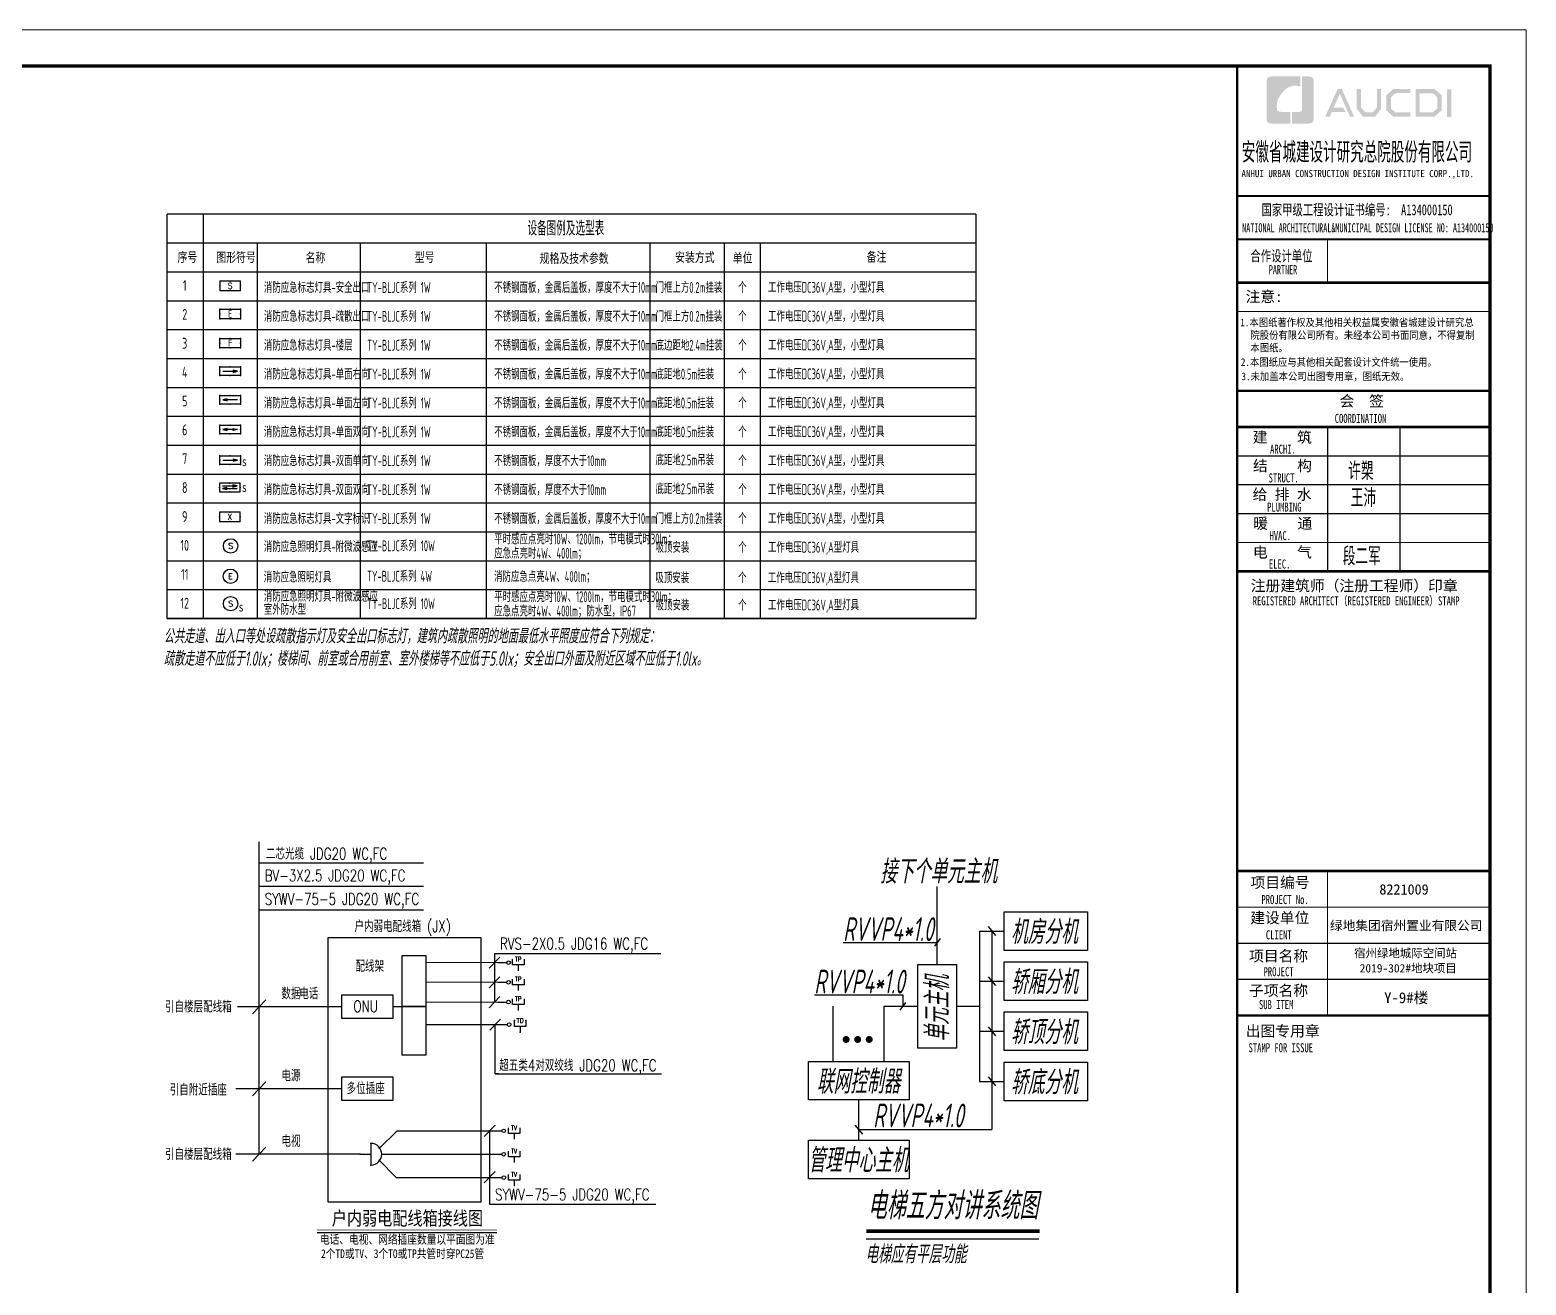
# Model space of a CAD drawing. Extents: x 2803505 to 5851001, y -1372902 to 24339.
# Drawn here: x 3453022 to 3494460, y -664623 to -629854 of the extents above; entities that cross this region are included whole.
import ezdxf
from ezdxf.enums import TextEntityAlignment as Align

# ---------------------------------------------------------------- set-up
doc = ezdxf.new("R2010")
doc.units = 0
doc.header["$LTSCALE"] = 1000
doc.header["$MEASUREMENT"] = 0
doc.layers.get('0').update_dxf_attribs({"linetype": 'CONTINUOUS'})
for name, color, linetype in [('!!电气', 1, 'CONTINUOUS'), ('DIM-照明', 7, 'CONTINUOUS'), ('EQUIP-照明', 3, 'CONTINUOUS'), ('PUB_TITLE', 4, 'CONTINUOUS'), ('TEL_TEXT', 7, 'CONTINUOUS'), ('WIRE-照明', 2, 'CONTINUOUS'), ('图签文字', 4, 'CONTINUOUS'), ('照明平面导线层', 3, 'CONTINUOUS'), ('电气文字标注', 6, 'CONTINUOUS')]:
    doc.layers.add(name, color=color, linetype=linetype)
doc.layers.add('图框', color=147, linetype='CONTINUOUS', lineweight=20)
doc.layers.add('图签', color=147, linetype='CONTINUOUS', lineweight=18)
doc.styles.add('-黑体', font='simhei.ttf', dxfattribs={"width": 0.8})
doc.styles.add('_COMPLEX', font='COMPLEX', dxfattribs={"width": 0.6})
doc.styles.add('_TCH_DIM_T3', font='SIMPLEX.shx', dxfattribs={"width": 0.705882, "bigfont": 'GBCBIG.shx'})
doc.styles.add('_TCH_LABEL', font='COMPLEX', dxfattribs={"bigfont": 'GBCBIG'})
doc.styles.add('_TEL_DIM', font='SIMPLEX', dxfattribs={"width": 0.8, "height": 3.5, "bigfont": 'HZTXT'})
doc.styles.add('DX', font='romans.shx', dxfattribs={"width": 0.8, "bigfont": 'hztxt.shx'})
doc.styles.add('HT', font='simhei.ttf')
doc.styles.add('HZTXT', font='gbeitc.shx', dxfattribs={"width": 0.8, "height": 400, "bigfont": 'hztxt.shx'})
doc.styles.get("Standard").update_dxf_attribs({"font": 'gbenor.shx', "bigfont": 'gbcbig.shx'})
doc.styles.add('TSSD_Dimension', font='Tssdeng.shx', dxfattribs={"width": 0.7, "bigfont": 'tssdchn.shx'})
doc.styles.add('宋体', font='', dxfattribs={"height": 4})
doc.styles.add('建筑图签-1', font='simhei.ttf', dxfattribs={"width": 0.7})
doc.styles.add('建筑图签-2', font='TXT.shx', dxfattribs={"width": 0.5, "bigfont": 'HZTXT.shx'})
doc.styles.get('宋体').set_extended_font_data('SimSun')

# ---------------------------------------------------------------- blocks, each defined once
blk = doc.blocks.new('院标1')
h = blk.add_hatch(color=150)
h.dxf.hatch_style = 1
h.set_gradient(color1=(33, 113, 253), color2=(33, 113, 253), tint=1, name='INVCURVED')
edge = h.paths.add_edge_path()
edge.add_spline(control_points=[(116373, 648379), (116379, 648379), (116382, 648379), (116391, 648379), (116391, 648379), (116391, 648379), (116616, 648379), (116616, 648379), (116616, 648379), (116616, 648379), (116616, 648054), (116616, 648054), (116616, 648054), (116616, 648054), (116108, 648054), (116108, 648054), (116108, 648054), (116028, 648054), (115963, 648111), (115963, 648199), (115963, 648199), (115963, 648199), (115963, 649215), (115963, 649215), (115963, 649215), (115963, 649295), (116018, 649360), (116108, 649360), (116108, 649360), (116108, 649360), (116897, 649360), (116897, 649360), (116897, 649360), (116897, 649360), (116897, 649080), (116897, 649080), (116897, 649080), (116897, 649080), (116566, 649140), (116356, 648859), (116356, 648859), (116245, 648719), (116240, 648545), (116247, 648466), (116247, 648466), (116254, 648386), (116247, 648466), (116247, 648466), (116247, 648466), (116247, 648466), (116258, 648374), (116373, 648379)], knot_values=[0, 0, 0, 0, 0.071429, 0.071429, 0.071429, 0.107143, 0.142857, 0.142857, 0.142857, 0.178571, 0.214286, 0.214286, 0.214286, 0.25, 0.285714, 0.285714, 0.285714, 0.321429, 0.357143, 0.357143, 0.357143, 0.392857, 0.428571, 0.428571, 0.428571, 0.464286, 0.5, 0.5, 0.5, 0.535714, 0.571429, 0.571429, 0.571429, 0.607143, 0.642857, 0.642857, 0.642857, 0.678571, 0.714286, 0.714286, 0.714286, 0.75, 0.785714, 0.785714, 0.785714, 0.821429, 0.857143, 0.857143, 0.857143, 0.928571, 1, 1, 1, 1], degree=3, periodic=0)
h = blk.add_hatch(color=150)
h.dxf.hatch_style = 1
h.set_gradient(color1=(33, 113, 253), color2=(33, 113, 253), tint=1, name='INVCURVED')
edge = h.paths.add_edge_path()
edge.add_spline(control_points=[(117268, 649215), (117268, 649215), (117268, 648199), (117268, 648199), (117268, 648199), (117268, 648114), (117212, 648054), (117123, 648054), (117123, 648054), (117123, 648054), (116663, 648054), (116663, 648054), (116663, 648054), (116663, 648054), (116663, 648379), (116663, 648379), (116663, 648379), (116663, 648379), (116865, 648379), (116865, 648379), (116865, 648379), (116907, 648379), (116941, 648413), (116941, 648455), (116941, 648455), (116941, 648455), (116941, 649360), (116941, 649360), (116941, 649360), (116941, 649360), (117123, 649360), (117123, 649360), (117123, 649360), (117204, 649360), (117268, 649306), (117268, 649215)], knot_values=[0, 0, 0, 0, 0.1, 0.1, 0.1, 0.15, 0.2, 0.2, 0.2, 0.25, 0.3, 0.3, 0.3, 0.35, 0.4, 0.4, 0.4, 0.45, 0.5, 0.5, 0.5, 0.55, 0.6, 0.6, 0.6, 0.65, 0.7, 0.7, 0.7, 0.75, 0.8, 0.8, 0.8, 0.9, 1, 1, 1, 1], degree=3, periodic=0)
blk = doc.blocks.new('A$C33F37877')
at = {"layer": 'PUB_TITLE'}
h = blk.add_hatch(color=4, dxfattribs=at)
h.paths.add_polyline_path([(5808, 56758), (5934, 56758), (5934, 55988), (5808, 55988)])
h.paths.add_polyline_path([(5056, 56642), (5056, 56116), (5416, 56116), (5540, 56223), (5540, 56541), (5420, 56642)], flags=16)
h.paths.add_polyline_path([(4938, 56760), (4938, 55998), (5460, 55998), (5659, 56168), (5659, 56596), (5463, 56760)])
h.paths.add_polyline_path([(4795, 56764), (4795, 56648), (4388, 56648), (4255, 56537), (4255, 56218), (4388, 56115), (4797, 56115), (4797, 55993), (4333, 55993), (4131, 56168), (4131, 56596), (4329, 56764)])
h.paths.add_polyline_path([(3312, 56762), (3432, 56762), (3432, 56251), (3546, 56120), (3757, 56120), (3871, 56251), (3871, 56762), (3985, 56762), (3985, 56214), (3821, 55997), (3483, 55997), (3312, 56216)])
h.paths.add_polyline_path([(2780, 56760), (2897, 56760), (3239, 55996), (3123, 55996), (2842, 56630), (2667, 56242), (2938, 56242), (2999, 56127), (2618, 56127), (2559, 55994), (2436, 55994)])
for points, const_width in [([(0, 51400), (7000, 51400)], 70), ([(0, 50599), (7000, 50599)], 35)]:
    blk.add_lwpolyline(points, dxfattribs=dict(const_width=const_width))
at = {"layer": '图框'}
for p, q in [((0, 53800), (7000, 53800)), ((0, 53800), (7000, 53800)), ((0, 52600), (7000, 52600))]:
    blk.add_line(p, q, dxfattribs=at)
for points, const_width in [([(0, 0), (0, 57400)], 70), ([(0, 53800), (7000, 53800)], 60), ([(0, 52600), (7000, 52600)], 60), ([(0, 52600), (7000, 52600)], 60), ([(2500, 52600), (2500, 51400)], 35), ([(0, 51400), (7000, 51400)], 60), ([(8, 48400), (7008, 48400)], 60), ([(8, 47400), (7008, 47400)], 70), ([(8, 47400), (7008, 47400)], 70), ([(2508, 47400), (2508, 43400)], 35), ([(4508, 47400), (4508, 43400)], 35), ([(8, 46600), (7008, 46600)], 35), ([(8, 45800), (7008, 45800)], 35), ([(8, 45000), (7008, 45000)], 35), ([(8, 44200), (7008, 44200)], 35), ([(8, 43400), (7008, 43400)], 70), ([(0, 35100), (7000, 35100)], 70), ([(0, 35100), (7000, 35100)], 70), ([(2500, 31100), (2500, 35100)], 35), ([(0, 34100), (7000, 34100)], 35), ([(0, 33100), (7000, 33100)], 35), ([(0, 32100), (7000, 32100)], 35), ([(7000, 31100), (0, 31100)], 70)]:
    blk.add_lwpolyline(points, dxfattribs=dict(at, const_width=const_width))
blk.add_blockref('院标1', (-115149, -592249))
at = {"layer": 'PUB_TITLE', "style": 'HT', "width": 0.88}
for s, p in [('1.本图纸著作权及其他相关权益属安徽省城建设计研究总', (86, 50193)), ('本图纸。', (365, 49489)), ('院股份有限公司所有。未经本公司书面同意，不得复制', (365, 49839)), (' 2.本图纸应与其他相关配套设计文件统一使用。 ', (-25, 49092)), ('3.未加盖本公司出图专用章，图纸无效。', (118, 48698))]:
    blk.add_text(s, height=210, dxfattribs=at).set_placement(p)
at = {"layer": '图签', "color": 154, "style": '宋体'}
for s, height, p in [('8221009', 286.7, (3937, 34448)), ('绿地集团宿州置业有限公司', 258.01, (2568, 33462)), ('宿州绿地城际空间站', 232.2, (3238, 32709)), ('2019-302#地块项目', 232.21, (3392, 32291))]:
    blk.add_text(s, height=height, dxfattribs=at).set_placement(p)
at = {"layer": '图签文字', "color": 7, "style": '建筑图签-1'}
for s, height, width, p in [('安徽省城建设计研究总院股份有限公司', 500, 0.55, (128, 54777)), ('国家甲级工程设计证书编号:  A134000150', 300, 0.7, (672, 53267)), ('合作设计单位', 300, 0.7, (365, 51990))]:
    blk.add_text(s, height=height, dxfattribs=dict(at, width=width)).set_placement(p)
at = {"layer": '图签文字', "linetype": 'Continuous', "style": '建筑图签-1', "width": 0.91}
blk.add_text('ANHUI URBAN CONSTRUCTION DESIGN INSTITUTE CORP.,LTD.', height=200, dxfattribs=at).set_placement((118, 54322))
at = {"layer": '图签文字', "style": '建筑图签-1'}
for s, width, p in [('NATIONAL ARCHITECTURAL&MUNICIPAL DESIGN LICENSE NO: A134000150', 0.6, (137, 52795)), ('PARTNER', 0.6, (875, 51634)), ('COORDINATION', 0.7, (2700, 47513)), ('ARCHI.', 0.7, (909, 46662)), ('STRUCT.', 0.7, (870, 45865)), ('PLUMBING', 0.7, (829, 45058)), ('HVAC.', 0.7, (894, 44265)), ('ELEC.', 0.7, (878, 43480)), ('REGISTERED ARCHITECT（REGISTERED ENGINEER）STAMP', 0.7, (429, 42459)), ('PROJECT No.', 0.7, (670, 34185, -1799)), ('CLIENT', 0.7, (794, 33206)), ('PROJECT', 0.7, (729, 32187)), ('SUB ITEM', 0.7, (602, 31276)), ('STAMP FOR ISSUE', 0.7, (313, 30081))]:
    blk.add_text(s, height=250, dxfattribs=dict(at, width=width)).set_placement(p)
at = {"layer": '图签文字', "color": 7, "style": '建筑图签-1'}
for s, p in [('注意:', (231, 50863)), ('会  签', (2835, 47968)), ('建    筑', (430, 46967)), ('结    构', (434, 46179)), ('给 排 水', (425, 45385)), ('暖    通', (443, 44582)), ('电    气', (433, 43782)), ('注册建筑师（注册工程师）印章', (375, 42854)), ('项目编号', (368, 34632)), ('建设单位', (360, 33655)), ('项目名称', (327, 32597)), ('子项名称', (327, 31640)), ('出图专用章', (236, 30518))]:
    blk.add_text(s, height=300, dxfattribs=at).set_placement(p)
at = {"layer": '图签文字', "color": 1, "style": '建筑图签-2', "width": 0.7}
for s, p in [('许槊', (3075, 45928)), ('王沛', (3146, 45187)), ('段二军', (2924, 43570))]:
    blk.add_text(s, height=500, dxfattribs=at).set_placement(p)
at = {"layer": '图签文字', "color": 2, "style": '建筑图签-1'}
blk.add_text('Y-9#楼', height=300, dxfattribs=at).set_placement((4069, 31441))
blk = doc.blocks.new('A$C4AE13D6C')
at = {"linetype": 'ByBlock'}
for p, q in [((877, 1052), (877, 3213)), ((2284, 2100), (2495, 1853)), ((-1726, 1662), (877, 1662)), ((955, 1768), (800, 1556)), ((2052, 1976), (2052, -2188)), ((2052, 1976), (2728, 1976)), ((2390, 1976), (2390, -3524)), ((2052, 588), (2728, 588)), ((2284, 712), (2495, 465)), ((-2525, 210), (-77, 210)), ((0, 0), (-154, -212)), ((-77, 210), (-77, -106)), ((-2000, -1633), (-2000, -106)), ((-588, -1633), (-588, -106)), ((-588, -106), (342, -106)), ((1412, -106), (2052, -106)), ((2052, -800), (2728, -800)), ((2284, -677), (2495, -924)), ((2284, -2065), (2495, -2312)), ((2052, -2188), (2728, -2188)), ((-1294, -3815), (-1294, -2703)), ((-1400, -3401), (-1188, -3648)), ((-1294, -3524), (2390, -3524))]:
    blk.add_line(p, q, dxfattribs=at)
for points in [[(2728, 2511), (5043, 2511), (5043, 1441), (2728, 1441)], [(342, -1264), (342, 1052), (1412, 1052), (1412, -1264)], [(2728, 1123), (5043, 1123), (5043, 53), (2728, 53)], [(2728, -265), (5043, -265), (5043, -1335), (2728, -1335)], [(-2688, -1633), (100, -1633), (100, -2703), (-2688, -2703)], [(2728, -1653), (5043, -1653), (5043, -2723), (2728, -2723)], [(-2688, -3815), (100, -3815), (100, -4885), (-2688, -4885)]]:
    blk.add_lwpolyline(points, close=True, dxfattribs=at)
at = {"layer": 'DIM-照明', "color": 7, "ltscale": 4}
blk.add_line((-1088, -6553), (3692, -6553), dxfattribs=at)
at = {"layer": 'DIM-照明', "const_width": 96}
for points in [[(-1694, -1027, 1), (-1598, -1027, 1)], [(-1374, -1027, 1), (-1278, -1027, 1)], [(-1054, -1027, 1), (-958, -1027, 1)]]:
    blk.add_lwpolyline(points, format="xyb", close=True, dxfattribs=at)
at = {"layer": 'DIM-照明', "color": 7, "ltscale": 4, "const_width": 98.5}
blk.add_lwpolyline([(-1089, -6337), (3716, -6337)], dxfattribs=at)
at = {"layer": 'DIM-照明', "color": 7, "style": 'HZTXT', "width": 0.7}
for s, p in [('接下个单元主机', (-705, 3623)), ('RVVP4*1.0', (-1728, 2029)), ('机房分机', (2916, 1949)), ('RVVP4*1.0', (-2527, 577)), ('轿厢分机', (2916, 560)), ('轿顶分机', (2916, -828)), ('联网控制器', (-2464, -2196)), ('轿底分机', (2916, -2216)), ('RVVP4*1.0', (-896, -3132)), ('管理中心主机', (-2697, -4378))]:
    blk.add_text(s, height=660, dxfattribs=at).set_placement(p, align=Align.MIDDLE_LEFT)
blk.add_text('单元主机', height=660, rotation=90, dxfattribs=at).set_placement((883, -1092), align=Align.MIDDLE_LEFT)
blk.add_text('电梯五方对讲系统图', height=750, dxfattribs=at).set_placement((-1055, -6009))
at = {"layer": 'DIM-照明', "style": 'HZTXT', "width": 0.7}
blk.add_text('电梯应有平层功能', height=500, dxfattribs=at).set_placement((-1116, -7226))
blk = doc.blocks.new('_LINKPT1')
blk.add_line((0, 0), (0, 0))
blk = doc.blocks.new('M_X40NMK')
for p, q in [((-0.5, 0.5), (-0.5, 1)), ((0.5, 0.5), (-0.5, 0.5)), ((0, 0.5), (0, 0)), ((0.5, 1), (0.5, 0.5))]:
    blk.add_line(p, q)
at = {"xscale": 0.002, "yscale": 0.002, "zscale": 0.002}
blk.add_blockref('_LINKPT1', (0, 0), dxfattribs=at)
at = {"style": '_COMPLEX', "width": 0.8, "flags": 8}
blk.add_attdef('$TEXT$', text='', height=0.4, dxfattribs=at).set_placement((0, 1), align=Align.MIDDLE_CENTER)
at = {"width": 0.8, "flags": 9}
blk.add_attdef('A', (0, 0), '', height=0.00002, dxfattribs=at)
blk = doc.blocks.new('00DX001_5-424')
blk.add_line((0, 0), (12.5, 0))
blk.add_circle((15, 0), 2.5)
blk = doc.blocks.new('$equip$00001382')
for p, q in [((-0.5, 0.5), (-0.5, 1)), ((0.5, 0.5), (-0.5, 0.5)), ((0, 0.5), (0, 0)), ((0.5, 1), (0.5, 0.5))]:
    blk.add_line(p, q)
for p in [(-0.5, 1), (0, 0.5), (0, 0), (0.5, 1)]:
    blk.add_point(p)
at = {"style": '_TCH_LABEL', "flags": 8}
blk.add_attdef('$TEXT$', text='', height=0.4, dxfattribs=at).set_placement((0, 1), align=Align.MIDDLE_CENTER)
at = {"style": '_TCH_LABEL', "flags": 9}
blk.add_attdef('A', (0, 0), '', height=0.00002, dxfattribs=at)
blk = doc.blocks.new('M_X41FTT')
for p, q in [((-0.5, 0.5), (-0.5, 1)), ((0.5, 0.5), (-0.5, 0.5)), ((0, 0.5), (0, 0)), ((0.5, 1), (0.5, 0.5))]:
    blk.add_line(p, q)
at = {"xscale": 0.002, "yscale": 0.002, "zscale": 0.002}
blk.add_blockref('_LINKPT1', (0, 0), dxfattribs=at)
at = {"style": '_COMPLEX', "width": 0.8, "flags": 8}
blk.add_attdef('$TEXT$', text='', height=0.4, dxfattribs=at).set_placement((0, 1), align=Align.MIDDLE_CENTER)
at = {"width": 0.8, "flags": 9}
blk.add_attdef('A', (0, 0), '', height=0.00002, dxfattribs=at)
blk = doc.blocks.new('$equip$00001429')
for p, q in [((-0.5, 0.5), (0.5, 0.5)), ((0, 0), (0, 0.5))]:
    blk.add_line(p, q)
blk.add_arc((0, 0.5), 0.5, 0, 180)
for p in [(0, 1), (-0.5, 0.5), (0, 0), (0.5, 0.5)]:
    blk.add_point(p)
at = {"style": '_TCH_LABEL', "flags": 9}
blk.add_attdef('A', (0, 0), '', height=0.00002, dxfattribs=at)
blk = doc.blocks.new('DGASDGSDGASDGSAG')
for p, q in [((646042, -71350), (646045, -60539)), ((646045, -61255), (651729, -61255)), ((646045, -62071), (651729, -62071)), ((646045, -62886), (651729, -62886)), ((648435, -73008), (648435, -63847)), ((648435, -63847), (653720, -63847)), ((653720, -63847), (653720, -73008)), ((654003, -64913), (654375, -64525)), ((654191, -64396), (654189, -66085)), ((654191, -64396), (659951, -64396)), ((654003, -65594), (654375, -65206)), ((645289, -66234), (648905, -66234)), ((645810, -66484), (646275, -66000)), ((650666, -66234), (650996, -66234)), ((654003, -66279), (654375, -65892)), ((654024, -67056), (654396, -66669)), ((651838, -66860), (654322, -66860)), ((654212, -68563), (654210, -66862)), ((654213, -68349), (654212, -68348)), ((645810, -69323), (646275, -68839)), ((654324, -68563), (654212, -68563)), ((654213, -68563), (659972, -68563)), ((645239, -69073), (648905, -69073)), ((653838, -70736), (654210, -70348)), ((650188, -71159), (650819, -70542)), ((650819, -70542), (654447, -70542)), ((654019, -70542), (654019, -73083)), ((645239, -71342), (649529, -71342)), ((645810, -71592), (646275, -71107)), ((650288, -71351), (654447, -71351)), ((650188, -71550), (650789, -72161)), ((653838, -72336), (654210, -71949)), ((650789, -72161), (654441, -72161)), ((653720, -73008), (648435, -73008)), ((654019, -73083), (659779, -73083)), ((648049, -74062), (654271, -74062))]:
    blk.add_line(p, q)
for points in [[(650996, -64473), (651817, -64473), (651817, -66234), (650996, -66234)], [(648905, -66650), (648905, -65830), (650666, -65830), (650666, -66650)], [(650996, -66234), (651817, -66234), (651817, -67921), (650996, -67921)], [(648905, -69495), (648905, -68674), (650666, -68674), (650666, -69495)]]:
    blk.add_lwpolyline(points, close=True)
for points, const_width in [([(651817, -64717), (654613, -64717)], 35), ([(651817, -65398), (654613, -65398)], 35), ([(645289, -66234), (648905, -66234)], 35), ([(651817, -66083), (654613, -66083)], 35), ([(651838, -66860), (654634, -66860)], 35), ([(645239, -69073), (648435, -69073)], 35), ([(650188, -71159), (650819, -70542)], 35), ([(650819, -70542), (654447, -70542)], 35), ([(645239, -71342), (649538, -71351)], 35), ([(650288, -71351), (654447, -71351)], 35), ([(650188, -71550), (650789, -72161)], 35), ([(650789, -72161), (654454, -72160)], 35), ([(648049, -73972), (654271, -73972)], 30)]:
    blk.add_lwpolyline(points, dxfattribs=dict(const_width=const_width))
at = {"xscale": 25, "yscale": 25, "zscale": 25}
for p in [(654301, -64717), (654301, -65398), (654301, -66083), (654322, -66860), (654134, -70541), (654134, -71351), (654141, -72160)]:
    blk.add_blockref('00DX001_5-424', p, dxfattribs=at)
at = {"xscale": 400, "yscale": 400, "zscale": 400}
for name, p, values in [('M_X40NMK', (655012, -64997), {'$TEXT$': 'TP'}), ('M_X40NMK', (655012, -65683), {'$TEXT$': 'TP'}), ('M_X40NMK', (655012, -66368), {'$TEXT$': 'TP'}), ('M_X41FTT', (654871, -70832), {'$TEXT$': 'TV'}), ('M_X41FTT', (654871, -71642), {'$TEXT$': 'TV'}), ('M_X41FTT', (654871, -72451), {'$TEXT$': 'TV'})]:
    blk.add_blockref(name, p, dxfattribs=at).add_auto_attribs(values)
at = {"ltscale": 0.5, "xscale": 400, "yscale": 400, "zscale": 400}
blk.add_blockref('$equip$00001382', (655077, -67125), dxfattribs=at).add_auto_attribs({'$TEXT$': 'TD'})
at = {"xscale": 750, "yscale": 750, "zscale": 750, "rotation": 270}
blk.add_blockref('$equip$00001429', (649538, -71351), dxfattribs=at)
at = {"style": 'DX', "width": 0.75}
for s, p in [('二芯光缆 JDG20 WC,FC', (646277, -61146)), ('BV-3X2.5 JDG20 WC,FC', (646235, -61900)), ('SYWV-75-5 JDG20 WC,FC', (646235, -62716)), ('RVS-2X0.5 JDG16 WC,FC', (654381, -64259)), ('超五类4对双绞线 JDG20 WC,FC', (654355, -68473)), ('SYWV-75-5 JDG20 WC,FC', (654209, -72946))]:
    blk.add_text(s, height=400, dxfattribs=at).set_placement(p)
for s, height, style, width, p in [('户内弱电配线箱 (JX)', 400, 'DX', 0.75, (651011, -63659)), ('配线架', 400, 'DX', 0.75, (649871, -65038)), ('数据', 400, 'DX', 0.75, (647142, -65988)), ('电话', 400, 'DX', 0.75, (647761, -65986)), ('引自楼层配线箱', 400, 'DX', 0.75, (643936, -66443)), ('ONU', 400, 'DX', 0.75, (649730, -66426)), ('引自附近插座', 400, 'DX', 0.75, (643936, -69318)), ('电源', 400, 'DX', 0.75, (647142, -68827)), ('多位插座', 400, 'DX', 0.75, (649730, -69271)), ('电视', 400, 'DX', 0.75, (647142, -71096)), ('引自楼层配线箱', 400, 'DX', 0.75, (643936, -71551)), ('户内弱电配线箱接线图', 480, '-黑体', 0.8, (651175, -73808)), ('电话、电视、网络插座数量以平面图为准', 300, '-黑体', 0.8, (651171, -74453)), ('2个TD或TV、3个TO或TP共管时穿PC25管', 300, '-黑体', 0.8, (651008, -74944))]:
    blk.add_text(s, height=height, dxfattribs=dict(style=style, width=width)).set_placement(p, align=Align.CENTER)
blk = doc.blocks.new('$equip$00002534')
for p, q in [((-0.72, 0.66), (-0.72, 0)), ((0.72, 0.66), (-0.72, 0.66)), ((-0.72, 0), (0.72, 0)), ((0.72, 0), (0.72, 0.66))]:
    blk.add_line(p, q)
at = {"const_width": 0.04}
blk.add_lwpolyline([(-0.72, 0.66), (-0.72, 0), (0.72, 0), (0.72, 0.66), (-0.72, 0.66), (-0.72, 0)], dxfattribs=at)
for p in [(-0.72, 0.33), (0, 0.66), (0, 0), (0.72, 0.33)]:
    blk.add_point(p)
at = {"color": 7, "style": '_TEL_DIM'}
blk.add_attdef('$TEXT$', text='', height=0.4, dxfattribs=at).set_placement((0, 0.33), align=Align.MIDDLE_CENTER)
at = {"color": 7, "style": '_TEL_DIM', "flags": 1}
blk.add_attdef('A', text='', height=0.00002, dxfattribs=at).set_placement((0, 0), align=Align.MIDDLE_CENTER)
blk = doc.blocks.new('楼层指示1W')
blk.add_lwpolyline([(-288, 264), (288, 264), (288, 0), (-288, 0)], close=True)
for p in [(-288, 264), (-288, 132), (-288, 0), (0, 264), (0, 0), (288, 264), (288, 132), (288, 0)]:
    blk.add_point(p)
at = {"color": 7, "width": 0.8}
blk.add_attdef('$TEXT$', text='', height=200, dxfattribs=at).set_placement((0, 132), align=Align.MIDDLE_CENTER)
at = {"color": 7, "flags": 1}
for tag in ['REMARK', 'A']:
    blk.add_attdef(tag, text='', height=0.01, dxfattribs=at).set_placement((0, 0), align=Align.MIDDLE_CENTER)
blk = doc.blocks.new('$equip_U$00000093(lemon-PC)')
for p in [(-0.72, 0.66), (-0.72, 0.33), (-0.72, 0), (0, 0.66), (0, 0), (0.72, 0.66), (0.72, 0.33), (0.72, 0)]:
    blk.add_point(p)
at = {"xscale": 0.002499999944120646, "yscale": 0.002499999944120646, "zscale": 0.002499999944120646}
blk.add_blockref('楼层指示1W', (0, 0), dxfattribs=at).add_auto_attribs({'$TEXT$': 'F'})
at = {"color": 7, "style": '_TCH_DIM_T3', "flags": 1}
for tag in ['A', 'REMARK']:
    blk.add_attdef(tag, text='', height=0.000025, dxfattribs=at).set_placement((0, 0), align=Align.MIDDLE_CENTER)
blk = doc.blocks.new('右向疏散')
h = blk.add_hatch(color=256)
h.paths.add_polyline_path([(202, 120), (86, 149), (86, 120)])
h.paths.add_polyline_path([(202, 120), (86, 120), (86, 91)])
at = {"color": 7}
blk.add_line((-202, 120), (202, 120), dxfattribs=at)
for p, q in [((202, 120), (86, 149)), ((86, 149), (86, 91)), ((86, 91), (202, 120))]:
    blk.add_line(p, q)
blk.add_lwpolyline([(-288, 240), (288, 240), (288, 0), (-288, 0)], close=True)
blk = doc.blocks.new('$equip_U$00000098(lemon-PC)')
for p in [(-0.72, 0), (0, 0), (0.72, 0), (-0.72, -0.3), (-0.72, -0.6), (0, -0.6), (0.72, -0.3), (0.72, -0.6)]:
    blk.add_point(p)
at = {"xscale": 0.002499999944120646, "yscale": 0.002499999944120646, "zscale": 0.002499999944120646}
blk.add_blockref('右向疏散', (0, -0.6), dxfattribs=at)
at = {"color": 7, "style": '_TCH_DIM_T3', "flags": 1}
for tag in ['A', 'REMARK']:
    blk.add_attdef(tag, text='', height=0.000025, dxfattribs=at).set_placement((0, 0), align=Align.MIDDLE_CENTER)
at = {"color": 7, "style": '_TCH_DIM_T3'}
blk.add_attdef('$TEXT$', text='', height=0.000025, dxfattribs=at).set_placement((0, -0.6), align=Align.MIDDLE_CENTER)
blk = doc.blocks.new('左向疏散')
h = blk.add_hatch(color=256)
h.paths.add_polyline_path([(-202, 120), (-86, 91), (-86, 120)])
h.paths.add_polyline_path([(-202, 120), (-86, 120), (-86, 149)])
for p, q in [((-86, 149), (-202, 120)), ((-202, 120), (-86, 91)), ((-86, 91), (-86, 149))]:
    blk.add_line(p, q)
at = {"color": 7}
blk.add_line((202, 120), (-202, 120), dxfattribs=at)
blk.add_lwpolyline([(-288, 240), (288, 240), (288, 0), (-288, 0)], close=True)
blk = doc.blocks.new('$equip_U$00000099(lemon-PC)')
for p in [(-0.72, 0), (0, 0), (0.72, 0), (-0.72, -0.3), (-0.72, -0.6), (0, -0.6), (0.72, -0.3), (0.72, -0.6)]:
    blk.add_point(p)
at = {"xscale": 0.002499999944120646, "yscale": 0.002499999944120646, "zscale": 0.002499999944120646}
blk.add_blockref('左向疏散', (0, -0.6), dxfattribs=at)
at = {"color": 7, "style": '_TCH_DIM_T3', "flags": 1}
for tag in ['A', 'REMARK']:
    blk.add_attdef(tag, text='', height=0.000025, dxfattribs=at).set_placement((0, 0), align=Align.MIDDLE_CENTER)
blk = doc.blocks.new('双向疏散')
h = blk.add_hatch(color=256)
h.paths.add_polyline_path([(-202, 120), (-86, 91), (-86, 120)])
h.paths.add_polyline_path([(-202, 120), (-86, 120), (-86, 149)])
h = blk.add_hatch(color=256)
h.paths.add_polyline_path([(202, 120), (86, 91), (86, 120)])
h.paths.add_polyline_path([(202, 120), (86, 120), (86, 149)])
for p, q in [((-86, 149), (-202, 120)), ((-202, 120), (-86, 91)), ((-86, 91), (-86, 149)), ((86, 149), (202, 120)), ((86, 91), (86, 149)), ((202, 120), (86, 91))]:
    blk.add_line(p, q)
at = {"color": 7}
blk.add_line((202, 120), (-202, 120), dxfattribs=at)
blk.add_lwpolyline([(-288, 240), (288, 240), (288, 0), (-288, 0)], close=True)
blk = doc.blocks.new('$equip_U$00000097(lemon-PC)')
for p in [(-0.72, 0.6), (-0.72, 0.3), (0, 0.6), (0.72, 0.6), (0.72, 0.3), (-0.72, 0), (0, 0), (0.72, 0)]:
    blk.add_point(p)
at = {"xscale": 0.002499999944120646, "yscale": 0.002499999944120646, "zscale": 0.002499999944120646}
blk.add_blockref('双向疏散', (0, 0), dxfattribs=at)
at = {"color": 7, "style": '_TCH_DIM_T3', "flags": 1}
for tag in ['A', 'REMARK']:
    blk.add_attdef(tag, text='', height=0.000025, dxfattribs=at).set_placement((0, 0), align=Align.MIDDLE_CENTER)
blk = doc.blocks.new('安全出口1W')
blk.add_lwpolyline([(-288, 264), (288, 264), (288, 0), (-288, 0)], close=True)
for p in [(-288, 264), (-288, 132), (-288, 0), (0, 264), (0, 0), (288, 264), (288, 132), (288, 0)]:
    blk.add_point(p)
at = {"color": 7, "width": 0.8}
blk.add_attdef('$TEXT$', text='', height=200, dxfattribs=at).set_placement((0, 132), align=Align.MIDDLE_CENTER)
at = {"color": 7, "flags": 1}
for tag in ['A', 'REMARK']:
    blk.add_attdef(tag, text='', height=0.01, dxfattribs=at).set_placement((0, 0), align=Align.MIDDLE_CENTER)
blk = doc.blocks.new('$equip_U$00000094(lemon-PC)')
for p in [(-0.72, 0.66), (-0.72, 0.33), (-0.72, 0), (0, 0.66), (0, 0), (0.72, 0.66), (0.72, 0.33), (0.72, 0)]:
    blk.add_point(p)
at = {"xscale": 0.002499999944120646, "yscale": 0.002499999944120646, "zscale": 0.002499999944120646}
blk.add_blockref('安全出口1W', (0, 0), dxfattribs=at).add_auto_attribs({'$TEXT$': 'E'})
at = {"color": 7, "style": '_TCH_DIM_T3', "flags": 1}
for tag in ['A', 'REMARK']:
    blk.add_attdef(tag, text='', height=0.000025, dxfattribs=at).set_placement((0, 0), align=Align.MIDDLE_CENTER)
blk = doc.blocks.new('$equip$00002542')
h = blk.add_hatch(color=256)
h.paths.add_polyline_path([(-0.21, 0.29), (-0.5, 0.22), (-0.21, 0.22)])
h.paths.add_polyline_path([(-0.21, 0.22), (-0.5, 0.22), (-0.21, 0.15)])
h.paths.add_polyline_path([(0.21, 0.47), (0.21, 0.33), (0.5, 0.4)])
for p, q in [((-0.72, 0.6), (-0.72, 0)), ((0.72, 0.6), (-0.72, 0.6)), ((-0.72, 0), (0.72, 0)), ((-0.21, 0.29), (-0.5, 0.22)), ((-0.5, 0.22), (-0.21, 0.15)), ((-0.21, 0.15), (-0.21, 0.29)), ((0.21, 0.47), (0.21, 0.33)), ((0.5, 0.4), (0.21, 0.47)), ((0.21, 0.33), (0.5, 0.4)), ((0.72, 0), (0.72, 0.6))]:
    blk.add_line(p, q)
at = {"color": 7}
for p, q in [((-0.51, 0.4), (0.45, 0.4)), ((-0.5, 0.22), (0.51, 0.22))]:
    blk.add_line(p, q, dxfattribs=at)
at = {"const_width": 0.04}
blk.add_lwpolyline([(-0.72, 0.6), (-0.72, 0), (0.72, 0), (0.72, 0.6), (-0.72, 0.6), (-0.72, 0)], dxfattribs=at)
for p in [(-0.72, 0.3), (0, 0.6), (0, 0), (0.72, 0.3)]:
    blk.add_point(p)
at = {"color": 7, "style": '_TEL_DIM', "flags": 1}
blk.add_attdef('A', text='', height=0.00002, dxfattribs=at).set_placement((0, 0), align=Align.MIDDLE_CENTER)
blk = doc.blocks.new('$equip$00001838')
blk.add_circle((0, 0), 0.5)
at = {"style": '_TEL_DIM'}
blk.add_attdef('$TEXT$', text='', height=0.4, dxfattribs=at).set_placement((0, 0), align=Align.MIDDLE_CENTER)
at = {"style": '_TEL_DIM', "flags": 1}
blk.add_attdef('A', text='', height=0.00002, dxfattribs=at).set_placement((0, 0), align=Align.MIDDLE_CENTER)

msp = doc.modelspace()

# ---------------------------------------------------------------- linework, layer by layer
at = {"layer": 'WIRE-照明', "color": 7}
for p, q in [((3457816.5, -634956.3), (3457816.5, -646156.3)), ((3459316.5, -635756.3), (3459316.5, -646156.3)), ((3462167.5, -635756.3), (3462167.5, -646156.3)), ((3465662.9, -635756.3), (3465662.9, -646156.3)), ((3470193.3, -635756.3), (3470193.3, -646156.3)), ((3472260.5, -646156.3), (3472260.5, -635756.3)), ((3473260.5, -646156.3), (3473260.5, -635756.3)), ((3456816.5, -637356.3), (3479225.3, -637356.3)), ((3456816.5, -638156.3), (3479225.3, -638156.3)), ((3456816.5, -638956.3), (3479225.3, -638956.3)), ((3456816.5, -639756.3), (3479225.3, -639756.3)), ((3456816.5, -640556.3), (3479225.3, -640556.3)), ((3456816.5, -641356.3), (3479225.3, -641356.3)), ((3456816.5, -642156.3), (3479225.3, -642156.3)), ((3456816.5, -642956.3), (3479225.3, -642956.3)), ((3456816.5, -643756.3), (3479225.3, -643756.3)), ((3456816.5, -644556.3), (3479225.3, -644556.3)), ((3456816.5, -645356.3), (3479225.3, -645356.3)), ((3456816.5, -646156.3), (3479225.3, -646156.3))]:
    msp.add_line(p, q, dxfattribs=at)
at = {"layer": 'WIRE-照明', "color": 7, "const_width": 35}
for points in [[(3456816.5, -634956.3), (3456816.5, -646156.3)], [(3456816.5, -634956.3), (3479225.3, -634956.3)], [(3479225.3, -634956.3), (3479225.3, -646156.3)], [(3456816.5, -635756.3), (3479225.3, -635756.3)], [(3456816.5, -636556.3), (3479225.3, -636556.3)], [(3456816.5, -646156.3), (3479225.3, -646156.3)]]:
    msp.add_lwpolyline(points, dxfattribs=at)
at = {"layer": '图框'}
msp.add_lwpolyline([(3410359.7, -629853.6), (3494459.7, -629853.6), (3494459.7, -689253.6), (3410359.7, -689253.6)], close=True, dxfattribs=at)
at = {"layer": '图框', "const_width": 100}
msp.add_lwpolyline([(3493459.7, -688253.6), (3493459.7, -630853.6), (3412859.7, -630853.6), (3412859.7, -688253.6)], close=True, dxfattribs=at)

# ---------------------------------------------------------------- block references
at = {"layer": '!!电气'}
msp.add_blockref('A$C33F37877', (3486459.7, -688253.6), dxfattribs=at)
at = {"layer": 'DIM-照明', "color": 7}
msp.add_blockref('A$C4AE13D6C', (3477273.1, -656792.6), dxfattribs=at)
at = {"layer": 'EQUIP-照明', "xscale": 400, "yscale": 400, "zscale": 400}
for name, p, values in [('$equip$00002534', (3458568.5, -637073.7), {'$TEXT$': 'S'}), ('$equip_U$00000098(lemon-PC)', (3458568.5, -639190.6), {'$TEXT$': 'REMARK'}), ('$equip_U$00000098(lemon-PC)', (3458568.5, -641652, 0), {'$TEXT$': 'REMARK'}), ('$equip$00002534', (3458559.7, -643474.1), {'$TEXT$': 'X'})]:
    msp.add_blockref(name, p, dxfattribs=at).add_auto_attribs(values)
for name, p in [('$equip_U$00000094(lemon-PC)', (3458568.5, -637854.2)), ('$equip_U$00000093(lemon-PC)', (3458568.5, -638663.4)), ('$equip_U$00000099(lemon-PC)', (3458568.5, -639980.7)), ('$equip_U$00000097(lemon-PC)', (3458568.5, -641043.5))]:
    msp.add_blockref(name, p, dxfattribs=at)
at = {"layer": 'EQUIP-照明', "ltscale": 0.8, "xscale": 400, "yscale": 400, "zscale": 400}
msp.add_blockref('$equip$00002542', (3458559.7, -642647.5), dxfattribs=at)
at = {"layer": 'EQUIP-照明', "color": 6}
ref = msp.add_blockref('$equip$00001838', (3458580.2, -644147.4), dxfattribs=dict(at, xscale=400, yscale=400, zscale=400))
ref.add_attrib('$TEXT$', 'S', dxfattribs={"layer": '0', "color": 7, "height": 160, "style": '_TEL_DIM'}).set_placement((3458580.2, -644147.4), align=Align.MIDDLE_CENTER)
ref = msp.add_blockref('$equip$00001838', (3458575.7, -644989.1), dxfattribs=dict(at, xscale=400, yscale=400, zscale=400))
ref.add_attrib('$TEXT$', 'E', dxfattribs={"layer": '0', "color": 7, "height": 160, "style": '_TEL_DIM'}).set_placement((3458575.7, -644989.1), align=Align.MIDDLE_CENTER)
ref = msp.add_blockref('$equip$00001838', (3458580.2, -645747.4), dxfattribs=dict(at, xscale=400, yscale=400, zscale=400))
ref.add_attrib('$TEXT$', 'S', dxfattribs={"layer": '0', "color": 7, "height": 160, "style": '_TEL_DIM'}).set_placement((3458580.2, -645747.4), align=Align.MIDDLE_CENTER)
at = {"layer": 'TEL_TEXT', "xscale": 0.8, "yscale": 0.8, "zscale": 0.8}
msp.add_blockref('DGASDGSDGASDGSAG', (2942537, -603918), dxfattribs=at)

# ---------------------------------------------------------------- texts
at = {"layer": '照明平面导线层', "color": 7, "style": 'HZTXT', "width": 0.7}
for s, p in [('公共走道、出入口等处设疏散指示灯及安全出口标志灯，建筑内疏散照明的地面最低水平照度应符合下列规定：', (3456727.9, -646846.1, 0)), ('疏散走道不应低于1.0lx；楼梯间、前室或合用前室、室外楼梯等不应低于5.0lx；安全出口外面及附近区域不应低于1.0lx。', (3456727.9, -647468.1, 0))]:
    msp.add_text(s, height=400, dxfattribs=at).set_placement(p)
at = {"layer": '电气文字标注', "style": 'TSSD_Dimension', "width": 0.7}
for s, height, p in [('设备图例及选型表', 400, (3466801.9, -635549.6)), ('序号', 300, (3457111.7, -636306.9)), ('图形符号', 300, (3458183.8, -636310.5)), ('名称', 300, (3460657.1, -636321.5)), ('型号', 300, (3463679.9, -636310.5)), ('规格及技术参数', 300, (3467138.7, -636337.9)), ('安装方式', 300, (3470891.8, -636310.4)), ('单位', 300, (3472489, -636326.5)), ('备注', 300, (3476196.4, -636299.3))]:
    msp.add_text(s, height=height, dxfattribs=at).set_placement(p)
at = {"layer": '电气文字标注', "color": 0, "style": 'TSSD_Dimension', "width": 0.7}
for s, p in [('1', (3457309.8, -637083.4)), ('2', (3457309.8, -637883.4)), ('3', (3457309.8, -638683.4)), ('4', (3457309.8, -639483.4)), ('5', (3457309.8, -640283.4)), ('6', (3457309.8, -641083.4)), ('7', (3457309.8, -641883.4)), ('8', (3457309.8, -642683.4)), ('9', (3457309.8, -643483.4)), ('10', (3457309.8, -644283.4)), ('11', (3457309.8, -645083.4)), ('12', (3457309.8, -645883.4))]:
    msp.add_text(s, height=300, dxfattribs=at).set_placement(p, align=Align.CENTER)
at = {"layer": '电气文字标注', "color": 0}
for s, height, style, width, p in [('消防应急标志灯具-安全出口', 300, 'TSSD_Dimension', 0.6, (3459501.6, -637137.9)), ('TY-BLJC系列 1W', 300, 'TSSD_Dimension', 0.6, (3462364.5, -637137.9)), ('不锈钢面板，金属后盖板，厚度不大于10mm', 300, 'TSSD_Dimension', 0.6, (3465880.2, -637137.9)), ('门框上方0.2m挂装', 300, 'TSSD_Dimension', 0.6, (3470348.5, -637137.9)), ('个', 300, 'TSSD_Dimension', 0.6, (3472640.1, -637137.9)), ('工作电压DC36V,A型，小型灯具', 300, 'TSSD_Dimension', 0.6, (3473463.1, -637133.3)), ('消防应急标志灯具-疏散出口', 300, 'TSSD_Dimension', 0.6, (3459501.6, -637937.9)), ('TY-BLJC系列 1W', 300, 'TSSD_Dimension', 0.6, (3462364.5, -637937.9)), ('不锈钢面板，金属后盖板，厚度不大于10mm', 300, 'TSSD_Dimension', 0.6, (3465880.2, -637937.9)), ('门框上方0.2m挂装', 300, 'TSSD_Dimension', 0.6, (3470348.5, -637937.9)), ('个', 300, 'TSSD_Dimension', 0.6, (3472640.1, -637937.9)), ('工作电压DC36V,A型，小型灯具', 300, 'TSSD_Dimension', 0.6, (3473463.1, -637933.3)), ('消防应急标志灯具-楼层', 300, 'TSSD_Dimension', 0.6, (3459501.6, -638737.9)), ('TY-BLJC系列 1W', 300, 'TSSD_Dimension', 0.6, (3462364.5, -638737.9)), ('不锈钢面板，金属后盖板，厚度不大于10mm', 300, 'TSSD_Dimension', 0.6, (3465880.2, -638737.9)), ('底边距地2.4m挂装', 300, 'TSSD_Dimension', 0.6, (3470348.5, -638737.9)), ('个', 300, 'TSSD_Dimension', 0.6, (3472640.1, -638737.9)), ('工作电压DC36V,A型，小型灯具', 300, 'TSSD_Dimension', 0.6, (3473463.1, -638733.3)), ('消防应急标志灯具-单面右向', 300, 'TSSD_Dimension', 0.6, (3459501.6, -639537.9)), ('TY-BLJC系列 1W', 300, 'TSSD_Dimension', 0.6, (3462364.5, -639537.9)), ('不锈钢面板，金属后盖板，厚度不大于10mm', 300, 'TSSD_Dimension', 0.6, (3465880.2, -639537.9)), ('底距地0.5m挂装', 300, 'TSSD_Dimension', 0.6, (3470348.5, -639537.9)), ('个', 300, 'TSSD_Dimension', 0.6, (3472640.1, -639537.9)), ('工作电压DC36V,A型，小型灯具', 300, 'TSSD_Dimension', 0.6, (3473463.1, -639533.3)), ('消防应急标志灯具-单面左向', 300, 'TSSD_Dimension', 0.6, (3459501.6, -640337.9)), ('TY-BLJC系列 1W', 300, 'TSSD_Dimension', 0.6, (3462364.5, -640337.9)), ('不锈钢面板，金属后盖板，厚度不大于10mm', 300, 'TSSD_Dimension', 0.6, (3465880.2, -640337.9)), ('底距地0.5m挂装', 300, 'TSSD_Dimension', 0.6, (3470348.5, -640337.9)), ('个', 300, 'TSSD_Dimension', 0.6, (3472640.1, -640337.9)), ('工作电压DC36V,A型，小型灯具', 300, 'TSSD_Dimension', 0.6, (3473463.1, -640333.3)), ('消防应急标志灯具-单面双向', 300, 'TSSD_Dimension', 0.6, (3459501.6, -641137.9)), ('TY-BLJC系列 1W', 300, 'TSSD_Dimension', 0.6, (3462364.5, -641137.9)), ('不锈钢面板，金属后盖板，厚度不大于10mm', 300, 'TSSD_Dimension', 0.6, (3465880.2, -641137.9)), ('底距地0.5m挂装', 300, 'TSSD_Dimension', 0.6, (3470348.5, -641137.9)), ('个', 300, 'TSSD_Dimension', 0.6, (3472640.1, -641137.9)), ('工作电压DC36V,A型，小型灯具', 300, 'TSSD_Dimension', 0.6, (3473463.1, -641133.3)), ('s', 247.6, '宋体', 0.8, (3458892.6, -641936.1)), ('消防应急标志灯具-双面单向', 300, 'TSSD_Dimension', 0.6, (3459501.6, -641937.9)), ('TY-BLJC系列 1W', 300, 'TSSD_Dimension', 0.6, (3462364.5, -641937.9)), ('不锈钢面板，厚度不大于10mm', 300, 'TSSD_Dimension', 0.6, (3465880.2, -641937.9)), ('底距地2.5m吊装', 300, 'TSSD_Dimension', 0.6, (3470348.5, -641916.2)), ('个', 300, 'TSSD_Dimension', 0.6, (3472640.1, -641937.9)), ('工作电压DC36V,A型，小型灯具', 300, 'TSSD_Dimension', 0.6, (3473463.1, -641933.3)), ('s', 247.6, '宋体', 0.8, (3458892.6, -642649.6, 0)), ('消防应急标志灯具-双面双向', 300, 'TSSD_Dimension', 0.6, (3459501.6, -642737.9)), ('TY-BLJC系列 1W', 300, 'TSSD_Dimension', 0.6, (3462364.5, -642737.9)), ('不锈钢面板，厚度不大于10mm', 300, 'TSSD_Dimension', 0.6, (3465880.2, -642737.9)), ('底距地2.5m吊装', 300, 'TSSD_Dimension', 0.6, (3470348.5, -642716.2)), ('个', 300, 'TSSD_Dimension', 0.6, (3472640.1, -642737.9)), ('工作电压DC36V,A型，小型灯具', 300, 'TSSD_Dimension', 0.6, (3473463.1, -642733.3)), ('消防应急标志灯具-文字标识', 300, 'TSSD_Dimension', 0.6, (3459501.6, -643537.9)), ('TY-BLJC系列 1W', 300, 'TSSD_Dimension', 0.6, (3462364.5, -643537.9)), ('不锈钢面板，金属后盖板，厚度不大于10mm', 300, 'TSSD_Dimension', 0.6, (3465880.2, -643537.9)), ('门框上方0.2m挂装', 300, 'TSSD_Dimension', 0.6, (3470348.5, -643537.9)), ('个', 300, 'TSSD_Dimension', 0.6, (3472640.1, -643537.9)), ('工作电压DC36V,A型，小型灯具', 300, 'TSSD_Dimension', 0.6, (3473463.1, -643533.3)), ('平时感应点亮时10W、1200lm，节电模式时30lm；', 300, 'TSSD_Dimension', 0.6, (3465880.2, -644105.9)), ('消防应急照明灯具-附微波感应', 300, 'TSSD_Dimension', 0.6, (3459501.6, -644316.8)), ('TY-BLJC系列 10W', 300, 'TSSD_Dimension', 0.6, (3462364.5, -644295.2)), ('应急点亮时4W、400lm；', 300, 'TSSD_Dimension', 0.6, (3465880.2, -644500.4)), ('吸顶安装', 300, 'TSSD_Dimension', 0.6, (3470348.5, -644337.9)), ('个', 300, 'TSSD_Dimension', 0.6, (3472640.1, -644337.9)), ('工作电压DC36V,A型灯具', 300, 'TSSD_Dimension', 0.6, (3473463.1, -644333.3)), ('消防应急照明灯具', 300, 'TSSD_Dimension', 0.6, (3459497.1, -645158.5)), ('TY-BLJC系列 4W', 300, 'TSSD_Dimension', 0.6, (3462359.9, -645136.9)), ('消防应急点亮4W、400lm；', 300, 'TSSD_Dimension', 0.6, (3465875.6, -645146.2)), ('吸顶安装', 300, 'TSSD_Dimension', 0.6, (3470343.9, -645179.6)), ('个', 300, 'TSSD_Dimension', 0.6, (3472635.5, -645179.6)), ('工作电压DC36V,A型灯具', 300, 'TSSD_Dimension', 0.6, (3473458.6, -645174.9)), ('消防应急照明灯具-附微波感应', 300, 'TSSD_Dimension', 0.6, (3459501.6, -645691.7)), ('TY-BLJC系列 10W', 300, 'TSSD_Dimension', 0.6, (3462364.5, -645895.2)), ('平时感应点亮时10W、1200lm，节电模式时30lm；', 300, 'TSSD_Dimension', 0.6, (3465880.2, -645705.9)), ('s', 247.6, '宋体', 0.8, (3458801.3, -645963.4, 0)), ('室外防水型', 300, 'TSSD_Dimension', 0.6, (3459501.6, -646054.4)), ('应急点亮时4W、400lm；防水型，IP67', 300, 'TSSD_Dimension', 0.6, (3465880.2, -646100.4)), ('吸顶安装', 300, 'TSSD_Dimension', 0.6, (3470348.5, -645937.9)), ('个', 300, 'TSSD_Dimension', 0.6, (3472640.1, -645937.9)), ('工作电压DC36V,A型灯具', 300, 'TSSD_Dimension', 0.6, (3473463.1, -645933.3))]:
    msp.add_text(s, height=height, dxfattribs=dict(at, style=style, width=width)).set_placement(p)

doc.saveas('drawing.dxf')
